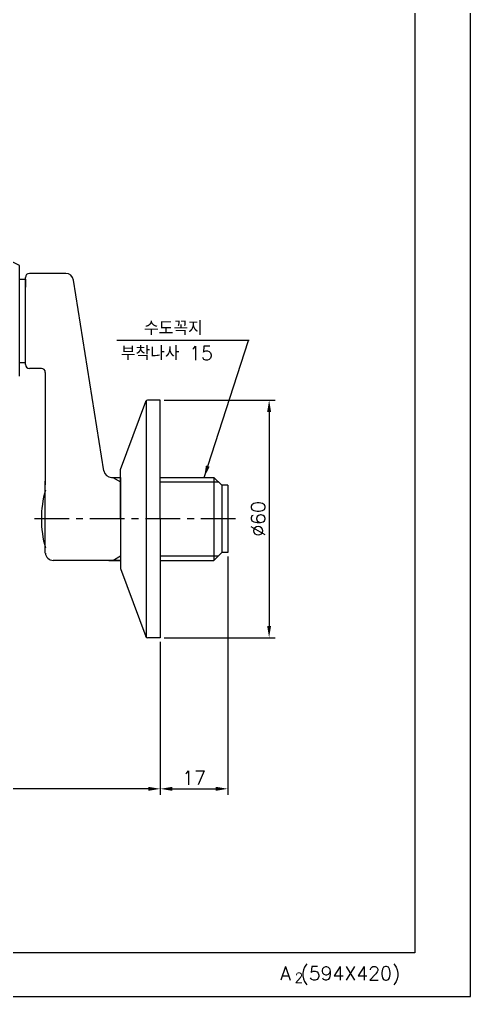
# Model space of a CAD drawing. Extents: x -7342 to 109, y -2615 to 214.
# Drawn here: x -5138.9 to -5025.2, y -2615.2 to -2368.5 of the extents above; entities that cross this region are included whole.
import ezdxf

# ---------------------------------------------------------------- set-up
doc = ezdxf.new("R2010")
doc.units = 0
doc.header["$LTSCALE"] = 7
doc.linetypes.add('CENTER', pattern=[2, 1.25, -0.25, 0.25, -0.25])
doc.layers.get('0').update_dxf_attribs({"color": 2, "linetype": 'CONTINUOUS'})
for name, color, linetype in [('CL', 1, 'CENTER'), ('D', 2, 'CONTINUOUS'), ('DIM', 2, 'CONTINUOUS'), ('DWG', 7, 'CONTINUOUS'), ('TXT', 4, 'CONTINUOUS')]:
    doc.layers.add(name, color=color, linetype=linetype)
doc.styles.add('GHS', font='ROMANS.shx', dxfattribs={"bigfont": 'GHS.shx'})
doc.dimstyles.new('STANDARD$7', dxfattribs={"dimtxt": 3.5, "dimasz": 3, "dimexe": 1, "dimexo": 1, "dimgap": 1, "dimtad": 3, "dimdec": 4, "dimzin": 0, "dimdsep": 46, "dimtxsty": 'GHS', "dimcen": 1, "dimclrd": 2, "dimclre": 256, "dimclrt": 2, "dimadec": 4, "dimazin": 0, "dimtfac": 1, "dimtdec": 4, "dimtmove": 2, "dimatfit": 2, "dimfxl": 1, "dimtolj": 1, "dimtzin": 0, "dimlwd": -1, "dimlwe": -1, "dimarcsym": 0})

msp = doc.modelspace()

# ---------------------------------------------------------------- linework, layer by layer
at = {"color": 7, "linetype": 'Continuous'}
for p, q in [((-5137.36, -2444.59), (-5137.36, -2433.59)), ((-5127.22, -2432.59), (-5136.36, -2432.59)), ((-5117.62, -2482.43), (-5125.25, -2434.28)), ((-5133.36, -2456.59), (-5136.36, -2456.59)), ((-5132.36, -2457.59), (-5132.36, -2486.01)), ((-5132.36, -2494.59), (-5132.36, -2485.07)), ((-5115.65, -2484.11), (-5113.36, -2484.11)), ((-5089.83, -2484.11), (-5089.83, -2505.07)), ((-5086.36, -2486.09), (-5087.86, -2486.09)), ((-5087.86, -2486.09), (-5087.86, -2503.09)), ((-5086.36, -2486.09), (-5086.36, -2503.09)), ((-5132.36, -2503.2), (-5132.36, -2494.59)), ((-5086.36, -2503.09), (-5087.86, -2503.09)), ((-5113.36, -2505.07), (-5130.36, -2505.07))]:
    msp.add_line(p, q, dxfattribs=at)
for p, q in [((-5086.36, -2504.09), (-5086.36, -2564.23)), ((-5103.36, -2525.59), (-5103.36, -2564.23)), ((-5103.36, -2525.59), (-5103.36, -2564.23)), ((-5106.36, -2562.73), (-5229.86, -2562.73)), ((-5100.36, -2562.73), (-5089.36, -2562.73))]:
    msp.add_line(p, q)
at = {"linetype": 'Continuous'}
msp.add_lwpolyline([(-5619.15, -2615.16), (-5025.15, -2615.16), (-5025.15, -2195.16), (-5619.15, -2195.16)], close=True, dxfattribs=at)
at = {"color": 7, "linetype": 'Continuous'}
for centre, radius, start, end in [((-5136.36, -2433.59), 1, 90, 180), ((-5127.22, -2434.59), 2, 9, 90), ((-5136.36, -2455.59), 1, 180, 270), ((-5133.36, -2457.59), 1, 0, 90), ((-5115.65, -2482.11), 2, 189, 270), ((-5130.35, -2503.06), 2.01, 184.0436, 269.907)]:
    msp.add_arc(centre, radius, start, end, dxfattribs=at)
for points in [[(-5106.36, -2562.23), (-5106.36, -2563.23), (-5103.36, -2562.73)], [(-5100.36, -2562.23), (-5100.36, -2563.23), (-5103.36, -2562.73)], [(-5089.36, -2562.23), (-5089.36, -2563.23), (-5086.36, -2562.73)]]:
    msp.add_solid(points)
at = {"layer": 'CL'}
msp.add_line((-5084.36, -2494.59), (-5135.36, -2494.59), dxfattribs=at)
at = {"layer": 'D'}
msp.add_line((-5080.95, -2449.52), (-5114.31, -2449.52), dxfattribs=at)
at = {"layer": 'D', "color": 7}
for q in [(-5103.36, -2464.59), (-5103.36, -2524.59)]:
    msp.add_line((-5103.36, -2494.59), q, dxfattribs=at)
at = {"layer": 'DIM'}
for p, q in [((-5102.36, -2464.59), (-5074.42, -2464.59)), ((-5075.92, -2467.59), (-5075.92, -2521.59)), ((-5102.36, -2524.59), (-5074.42, -2524.59))]:
    msp.add_line(p, q, dxfattribs=at)
for points in [[(-5075.42, -2467.59), (-5076.42, -2467.59), (-5075.92, -2464.59)], [(-5075.42, -2521.59), (-5076.42, -2521.59), (-5075.92, -2524.59)]]:
    msp.add_solid(points, dxfattribs=at)
at = {"layer": 'DWG'}
for p, q in [((-5138.86, -2458.57), (-5138.86, -2430.61)), ((-5138.86, -2434.09), (-5137.36, -2434.09)), ((-5137.36, -2434.09), (-5137.36, -2436.09)), ((-5137.36, -2455.59), (-5137.36, -2444.59)), ((-5138.86, -2455.09), (-5137.36, -2455.09)), ((-5113.36, -2482.09), (-5107.05, -2464.92)), ((-5106.86, -2524.51), (-5106.86, -2464.67)), ((-5103.36, -2464.59), (-5106.59, -2464.59)), ((-5113.36, -2494.59), (-5113.36, -2482.09)), ((-5115.66, -2484.11), (-5113.36, -2484.11)), ((-5113.36, -2484.11), (-5113.36, -2494.59)), ((-5103.36, -2484.11), (-5089.83, -2484.11)), ((-5087.86, -2486.09), (-5089.83, -2484.11)), ((-5113.36, -2494.59), (-5113.36, -2505.07)), ((-5113.36, -2494.59), (-5113.36, -2507.09)), ((-5087.86, -2503.09), (-5089.83, -2505.07)), ((-5116.36, -2505.07), (-5113.36, -2505.07)), ((-5103.36, -2505.07), (-5089.83, -2505.07)), ((-5113.36, -2507.09), (-5107.05, -2524.26)), ((-5103.36, -2524.59), (-5106.59, -2524.59))]:
    msp.add_line(p, q, dxfattribs=at)
at = {"layer": 'DWG', "color": 2}
for p, q in [((-5115.31, -2484.11), (-5113.36, -2485.24)), ((-5103.36, -2485.24), (-5088.71, -2485.24)), ((-5115.31, -2505.07), (-5113.36, -2503.94)), ((-5103.36, -2503.94), (-5088.71, -2503.94))]:
    msp.add_line(p, q, dxfattribs=at)
at = {"layer": 'DWG'}
for centre, radius, start, end in [((-5146.11, -2442.59), 14, 58.8114, 121.1886), ((-5106.59, -2465.09), 0.5, 90, 159.8525), ((-5106.21, -2494.59), 27.14, 164.3996, 195.6004), ((-5106.59, -2524.09), 0.5, 200.1475, 270)]:
    msp.add_arc(centre, radius, start, end, dxfattribs=at)
at = {"layer": 'TXT', "color": 4}
msp.add_line((-5039.15, -2214.16), (-5039.15, -2604.16), dxfattribs=at)
at = {"layer": 'TXT', "color": 4, "linetype": 'Continuous'}
msp.add_line((-5039.15, -2604.16), (-5593.15, -2604.16), dxfattribs=at)

# ---------------------------------------------------------------- texts
at = {"color": 7, "style": 'GHS'}
for s, height, p in [('A (594X420)', 3.5, (-5073.14, -2611.08)), ('2', 2.5, (-5069.48, -2611.68))]:
    msp.add_text(s, height=height, dxfattribs=at).set_placement(p)
at = {"insert": (-5094.86, -2559.98), "char_height": 3.5, "attachment_point": 5, "style": 'GHS'}
msp.add_mtext('\\A1;17', dxfattribs=at)
at = {"layer": 'D', "style": 'GHS'}
for s, p in [('수도꼭지', (-5107.47, -2448.18)), ('부착나사 15', (-5113.31, -2454.49))]:
    msp.add_text(s, height=3.5, dxfattribs=at).set_placement(p)
at = {"layer": 'DIM', "insert": (-5078.67, -2494.59), "char_height": 3.5, "attachment_point": 5, "rotation": 90, "style": 'GHS'}
msp.add_mtext('\\A1;%%c60', dxfattribs=at)

# ---------------------------------------------------------------- leaders
at = {"layer": 'D'}
msp.add_leader([(-5092.31, -2484.11), (-5081.15, -2449.52)], dimstyle='STANDARD$7', override={"dimscale": 1, "dimexe": 2, "dimtad": 0}, dxfattribs=at)

doc.saveas('drawing.dxf')
